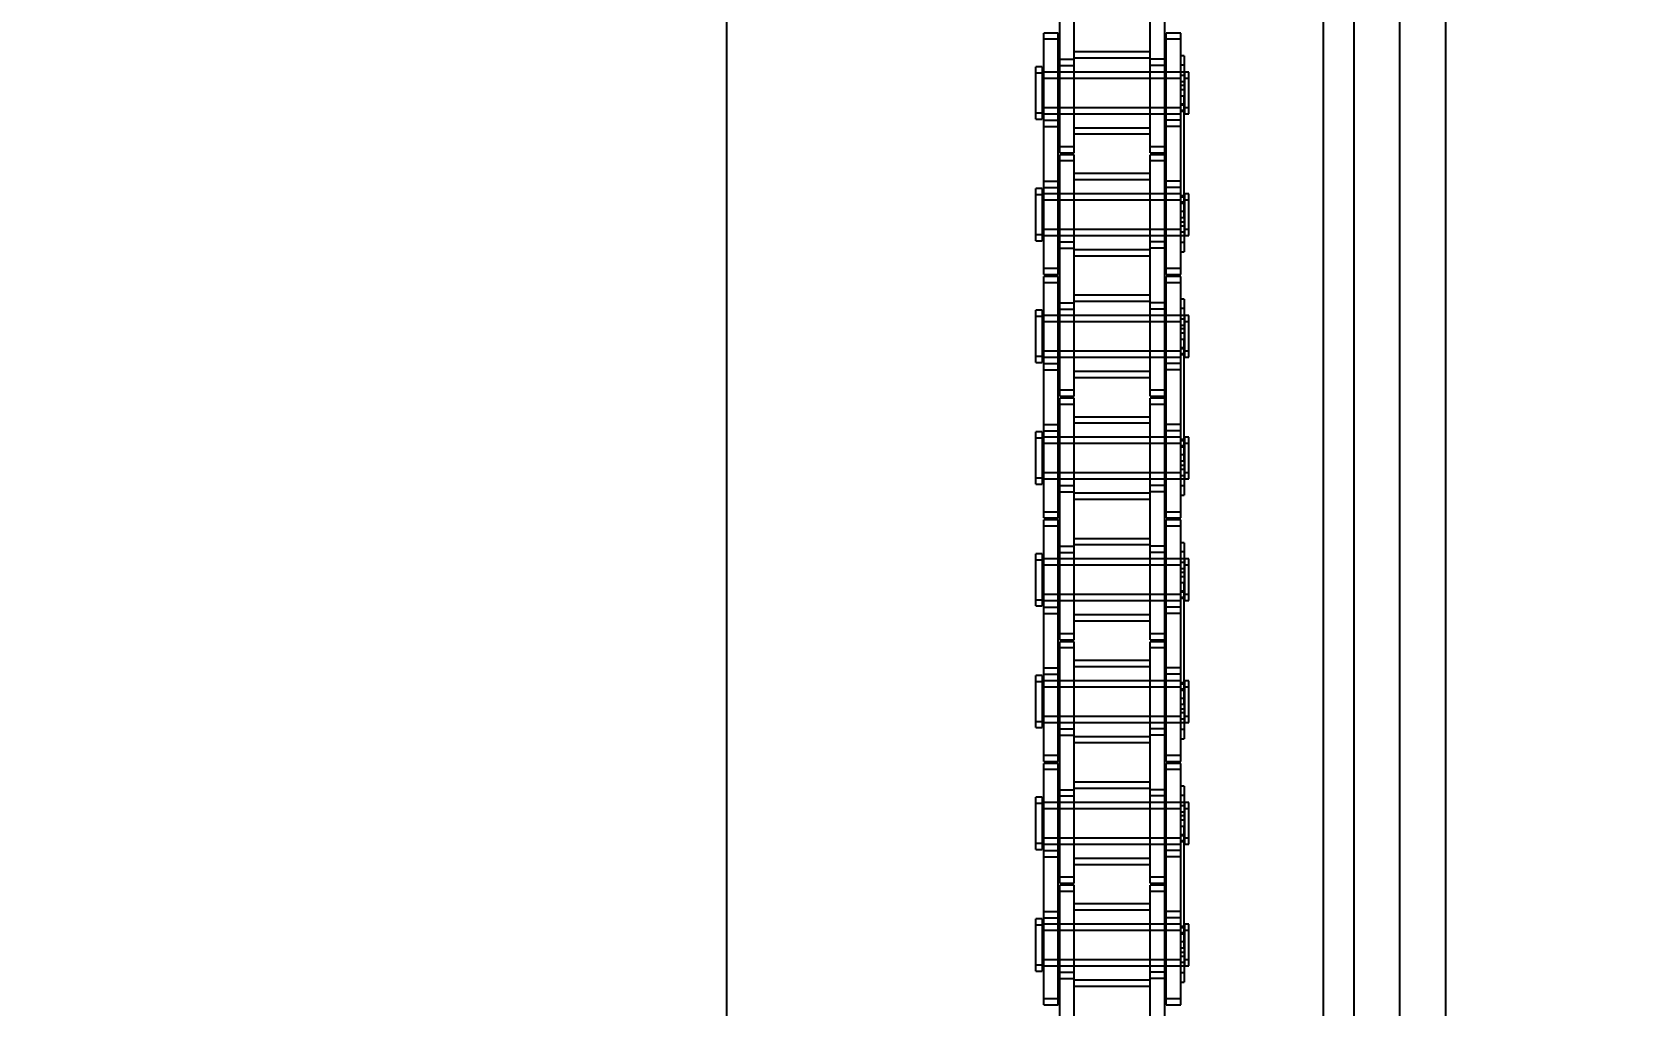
# Model space of a CAD drawing. Header units: metres. Extents: x 0 to 63075, y 0 to 44550.
# Drawn here: x 13911 to 14078.3, y 29493.6 to 29595.2 of the extents above; entities that cross this region are included whole.
import ezdxf

# ---------------------------------------------------------------- set-up
doc = ezdxf.new("R2010")
doc.units = ezdxf.units.M
doc.header["$LTSCALE"] = 75
doc.linetypes.add('HIDDEN2', pattern=[4.7625, 3.175, -1.5875])
for name, color, linetype in [('18_COTAS', 7, 'Continuous'), ('SDM', 7, 'Continuous'), ('SL1', 8, 'Continuous'), ('SL4', 4, 'Continuous'), ('ST1', 7, 'HIDDEN2')]:
    doc.layers.add(name, color=color, linetype=linetype)
doc.styles.add('ROMANS', font='ROMANS.SHX')
doc.dimstyles.new('75___1-75', dxfattribs={"dimscale": 75, "dimtxt": 2.5, "dimasz": 2, "dimexe": 1.5, "dimexo": 1, "dimgap": 0.5, "dimtad": 1, "dimdec": 0, "dimzin": 12, "dimtxsty": 'ROMANS', "dimcen": 0, "dimclrd": 256, "dimclre": 256, "dimclrt": 3, "dimazin": 3, "dimtfac": 1, "dimtdec": 0, "dimtmove": 0, "dimatfit": 0, "dimfxl": 1, "dimlwd": -1, "dimlwe": -1, "dimarcsym": 0})

# ---------------------------------------------------------------- blocks, each defined once
blk = doc.blocks.new('A$C1d93b9d1')
at = {"layer": 'SL1'}
for radius, start, end in [(1979, 150.48869, 76.2155), (1915.5, 151.39767, 77.94663), (1915.5, 151.39767, 77.48242), (1907.5, 151.51701, 77.89531)]:
    blk.add_arc((6031.73, 6950), radius, start, end, dxfattribs=at)
blk = doc.blocks.new('*D27')
at = {"layer": '18_COTAS', "transparency": 16777216}
for p, q in [((12131.24, 27878.33), (12131.24, 30705.37)), ((13913.74, 30509.57), (13913.74, 30705.37)), ((11981.24, 30592.87), (11122.31, 30592.87)), ((13913.74, 30592.87), (12131.24, 30592.87)), ((14063.74, 30592.87), (14213.74, 30592.87))]:
    blk.add_line(p, q, dxfattribs=at)
for points in [[(11981.24, 30617.87), (11981.24, 30567.87), (12131.24, 30592.87)], [(14063.74, 30617.87), (14063.74, 30567.87), (13913.74, 30592.87)]]:
    blk.add_solid(points, dxfattribs=at)
at = {"layer": 'Defpoints', "color": 0, "transparency": 16777216}
for p in [(13913.74, 30592.87), (13913.74, 30434.57), (12131.24, 27803.33)]:
    blk.add_point(p, dxfattribs=at)
at = {"layer": '18_COTAS', "color": 3, "transparency": 16777216, "insert": (11476.78, 30724.12), "char_height": 187.5, "attachment_point": 5, "style": 'ROMANS'}
blk.add_mtext('1782', dxfattribs=at)
blk = doc.blocks.new('A$C429c7d53')
at = {"layer": 'SL4'}
for p, q in [((337.77, 3289.74), (337.77, 2339.74)), ((262.77, 2339.74), (262.77, 3129.49)), ((328.24, 2339.74), (328.24, 3129.5))]:
    blk.add_line(p, q, dxfattribs=at)
at = {"layer": 'ST1'}
for p, q in [((325, 3339.74), (325, 2339.74)), ((333, 3339.74), (333, 2339.74)), ((328.24, 2339.74), (328.24, 3129.5)), ((297.51, 2501.61), (297.51, 2507.96)), ((299.03, 2501.61), (299.03, 2507.96)), ((306.96, 2501.61), (306.96, 2507.96)), ((308.48, 2501.61), (308.48, 2507.96)), ((295.84, 2504.36), (295.84, 2505.01)), ((297.36, 2505.01), (295.84, 2505.01)), ((295.84, 2495.26), (295.84, 2504.36)), ((297.36, 2504.36), (295.84, 2504.36)), ((297.36, 2504.36), (297.36, 2505.01)), ((297.36, 2495.26), (297.36, 2504.36)), ((308.64, 2504.36), (308.64, 2505.01)), ((310.16, 2505.01), (308.64, 2505.01)), ((308.64, 2495.26), (308.64, 2504.36)), ((310.16, 2504.36), (308.64, 2504.36)), ((310.16, 2504.36), (310.16, 2505.01)), ((310.16, 2495.26), (310.16, 2504.36)), ((297.51, 2502.27), (299.03, 2502.27)), ((306.96, 2503.05), (299.03, 2503.05)), ((306.96, 2502.4), (299.03, 2502.4)), ((308.48, 2502.27), (306.96, 2502.27)), ((310.49, 2502.64), (310.16, 2502.64)), ((310.49, 2502.64), (310.49, 2501.67)), ((295, 2500.83), (295, 2501.49)), ((295.66, 2501.49), (295, 2501.49)), ((295, 2496.04), (295, 2500.83)), ((295.66, 2500.83), (295, 2500.83)), ((295.66, 2501.49), (295.66, 2500.83)), ((310.16, 2500.94), (295.66, 2500.94)), ((295.66, 2500.83), (295.66, 2496.04)), ((310.16, 2500.28), (295.66, 2500.28)), ((297.36, 2500.94), (295.84, 2500.94)), ((297.36, 2500.28), (295.84, 2500.28)), ((297.51, 2501.61), (299.03, 2501.61)), ((297.51, 2492.52), (297.51, 2501.61)), ((299.03, 2500.94), (297.51, 2500.94)), ((299.03, 2500.28), (297.51, 2500.28)), ((299.03, 2492.52), (299.03, 2501.61)), ((306.96, 2500.94), (299.03, 2500.94)), ((306.96, 2500.28), (299.03, 2500.28)), ((308.48, 2501.61), (306.96, 2501.61)), ((306.96, 2492.52), (306.96, 2501.61)), ((308.48, 2500.94), (306.96, 2500.94)), ((308.48, 2500.28), (306.96, 2500.28)), ((308.48, 2492.52), (308.48, 2501.61)), ((310.49, 2500.94), (308.64, 2500.94)), ((310.16, 2500.28), (308.64, 2500.28)), ((310.49, 2501.67), (310.16, 2501.67)), ((310.53, 2500.57), (310.16, 2500.57)), ((310.49, 2501.67), (310.49, 2498.44)), ((310.53, 2500.94), (310.53, 2500.28)), ((311, 2500.94), (310.53, 2500.94)), ((310.53, 2500.28), (310.53, 2496.59)), ((311, 2500.28), (310.53, 2500.28)), ((311, 2500.28), (311, 2500.94)), ((311, 2496.59), (311, 2500.28)), ((310.53, 2499.91), (310.16, 2499.91)), ((310.49, 2499.54), (310.16, 2499.54)), ((310.49, 2499.09), (310.16, 2499.09)), ((310.49, 2498.44), (310.16, 2498.44)), ((310.49, 2485.74), (310.49, 2498.44)), ((295.66, 2497.25), (310.16, 2497.25)), ((295.84, 2497.25), (297.36, 2497.25)), ((297.51, 2497.25), (299.03, 2497.25)), ((299.03, 2497.25), (306.96, 2497.25)), ((306.96, 2497.25), (308.48, 2497.25)), ((308.64, 2497.25), (310.16, 2497.25)), ((310.16, 2497.61), (310.53, 2497.61)), ((310.49, 2497.47), (310.16, 2497.47)), ((310.16, 2496.96), (310.53, 2496.96)), ((310.49, 2496.82), (310.16, 2496.82)), ((310.53, 2497.25), (311, 2497.25)), ((295, 2496.69), (295.66, 2496.69)), ((295, 2496.04), (295.66, 2496.04)), ((295.66, 2496.59), (310.16, 2496.59)), ((295.84, 2496.59), (297.36, 2496.59)), ((295.84, 2495.92), (297.36, 2495.92)), ((295.84, 2495.26), (297.36, 2495.26)), ((295.84, 2488.91), (295.84, 2495.26)), ((297.36, 2488.91), (297.36, 2495.26)), ((297.51, 2496.59), (299.03, 2496.59)), ((299.03, 2496.59), (306.96, 2496.59)), ((299.03, 2495.13), (306.96, 2495.13)), ((306.96, 2496.59), (308.48, 2496.59)), ((308.64, 2496.59), (310.16, 2496.59)), ((310.16, 2495.92), (308.64, 2495.92)), ((310.16, 2495.26), (308.64, 2495.26)), ((308.64, 2488.91), (308.64, 2495.26)), ((310.16, 2488.91), (310.16, 2495.26)), ((310.53, 2496.59), (311, 2496.59)), ((299.03, 2494.48), (306.96, 2494.48)), ((297.51, 2493.17), (299.03, 2493.17)), ((297.51, 2492.52), (299.03, 2492.52)), ((297.51, 2491.66), (297.51, 2492.31)), ((299.03, 2492.31), (297.51, 2492.31)), ((299.03, 2491.66), (299.03, 2492.31)), ((306.96, 2493.17), (308.48, 2493.17)), ((306.96, 2492.52), (308.48, 2492.52)), ((306.96, 2491.66), (306.96, 2492.31)), ((308.48, 2492.31), (306.96, 2492.31)), ((308.48, 2491.66), (308.48, 2492.31)), ((297.51, 2482.56), (297.51, 2491.66)), ((299.03, 2491.66), (297.51, 2491.66)), ((299.03, 2482.56), (299.03, 2491.66)), ((306.96, 2490.35), (299.03, 2490.35)), ((306.96, 2482.56), (306.96, 2491.66)), ((308.48, 2491.66), (306.96, 2491.66)), ((308.48, 2482.56), (308.48, 2491.66)), ((295, 2488.13), (295, 2488.79)), ((295.66, 2488.79), (295, 2488.79)), ((295.66, 2488.79), (295.66, 2488.13)), ((295.84, 2489.57), (297.36, 2489.57)), ((295.84, 2488.91), (297.36, 2488.91)), ((295.84, 2479.82), (295.84, 2488.91)), ((297.36, 2479.82), (297.36, 2488.91)), ((306.96, 2489.7), (299.03, 2489.7)), ((310.16, 2489.57), (308.64, 2489.57)), ((310.16, 2488.91), (308.64, 2488.91)), ((308.64, 2479.82), (308.64, 2488.91)), ((310.16, 2479.82), (310.16, 2488.91)), ((295, 2483.34), (295, 2488.13)), ((295.66, 2488.13), (295, 2488.13)), ((310.16, 2488.24), (295.66, 2488.24)), ((295.66, 2488.13), (295.66, 2483.34)), ((310.16, 2487.58), (295.66, 2487.58)), ((297.36, 2488.24), (295.84, 2488.24)), ((297.36, 2487.58), (295.84, 2487.58)), ((299.03, 2488.24), (297.51, 2488.24)), ((299.03, 2487.58), (297.51, 2487.58)), ((306.96, 2488.24), (299.03, 2488.24)), ((306.96, 2487.58), (299.03, 2487.58)), ((308.48, 2488.24), (306.96, 2488.24)), ((308.48, 2487.58), (306.96, 2487.58)), ((310.16, 2488.24), (308.64, 2488.24)), ((310.16, 2487.58), (308.64, 2487.58)), ((310.49, 2488.01), (310.16, 2488.01)), ((310.53, 2487.87), (310.16, 2487.87)), ((310.49, 2487.35), (310.16, 2487.35)), ((310.53, 2487.21), (310.16, 2487.21)), ((310.53, 2488.24), (310.53, 2487.58)), ((311, 2488.24), (310.53, 2488.24)), ((310.53, 2487.58), (310.53, 2483.89)), ((311, 2487.58), (310.53, 2487.58)), ((311, 2487.58), (311, 2488.24)), ((311, 2483.89), (311, 2487.58)), ((310.49, 2486.39), (310.16, 2486.39)), ((310.49, 2485.74), (310.16, 2485.74)), ((310.49, 2485.28), (310.16, 2485.28)), ((310.49, 2485.74), (310.49, 2482.18)), ((295, 2483.99), (295.66, 2483.99)), ((295.66, 2484.55), (310.16, 2484.55)), ((295.66, 2483.89), (310.16, 2483.89)), ((295.84, 2484.55), (297.36, 2484.55)), ((295.84, 2483.89), (297.36, 2483.89)), ((297.51, 2484.55), (299.03, 2484.55)), ((297.51, 2483.89), (299.03, 2483.89)), ((299.03, 2484.55), (306.96, 2484.55)), ((299.03, 2483.89), (306.96, 2483.89)), ((306.96, 2484.55), (308.48, 2484.55)), ((306.96, 2483.89), (308.48, 2483.89)), ((308.64, 2484.55), (310.16, 2484.55)), ((308.64, 2483.89), (310.49, 2483.89)), ((310.16, 2484.91), (310.53, 2484.91)), ((310.16, 2484.26), (310.53, 2484.26)), ((310.53, 2484.55), (311, 2484.55)), ((310.53, 2483.89), (311, 2483.89)), ((295, 2483.34), (295.66, 2483.34)), ((297.51, 2483.22), (299.03, 2483.22)), ((297.51, 2482.56), (299.03, 2482.56)), ((297.51, 2476.21), (297.51, 2482.56)), ((299.03, 2476.21), (299.03, 2482.56)), ((299.03, 2482.43), (306.96, 2482.43)), ((299.03, 2481.78), (306.96, 2481.78)), ((308.48, 2483.22), (306.96, 2483.22)), ((308.48, 2482.56), (306.96, 2482.56)), ((306.96, 2476.21), (306.96, 2482.56)), ((308.48, 2476.21), (308.48, 2482.56)), ((310.49, 2483.16), (310.16, 2483.16)), ((310.16, 2482.18), (310.49, 2482.18)), ((295.84, 2480.47), (297.36, 2480.47)), ((308.64, 2480.47), (310.16, 2480.47)), ((295.84, 2479.82), (297.36, 2479.82)), ((295.84, 2478.96), (295.84, 2479.61)), ((297.36, 2479.61), (295.84, 2479.61)), ((295.84, 2469.86), (295.84, 2478.96)), ((297.36, 2478.96), (295.84, 2478.96)), ((297.36, 2478.96), (297.36, 2479.61)), ((297.36, 2469.86), (297.36, 2478.96)), ((308.64, 2479.82), (310.16, 2479.82)), ((308.64, 2478.96), (308.64, 2479.61)), ((310.16, 2479.61), (308.64, 2479.61)), ((308.64, 2469.86), (308.64, 2478.96)), ((310.16, 2478.96), (308.64, 2478.96)), ((310.16, 2478.96), (310.16, 2479.61)), ((310.16, 2469.86), (310.16, 2478.96)), ((297.51, 2476.87), (299.03, 2476.87)), ((306.96, 2477.65), (299.03, 2477.65)), ((306.96, 2477), (299.03, 2477)), ((308.48, 2476.87), (306.96, 2476.87)), ((310.49, 2477.24), (310.16, 2477.24)), ((310.49, 2477.24), (310.49, 2476.27)), ((295, 2475.43), (295, 2476.09)), ((295.66, 2476.09), (295, 2476.09)), ((295, 2470.64), (295, 2475.43)), ((295.66, 2475.43), (295, 2475.43)), ((295.66, 2476.09), (295.66, 2475.43)), ((310.16, 2475.54), (295.66, 2475.54)), ((295.66, 2475.43), (295.66, 2470.64)), ((297.36, 2475.54), (295.84, 2475.54)), ((297.51, 2476.21), (299.03, 2476.21)), ((297.51, 2467.12), (297.51, 2476.21)), ((299.03, 2475.54), (297.51, 2475.54)), ((299.03, 2467.12), (299.03, 2476.21)), ((306.96, 2475.54), (299.03, 2475.54)), ((308.48, 2476.21), (306.96, 2476.21)), ((306.96, 2467.12), (306.96, 2476.21)), ((308.48, 2475.54), (306.96, 2475.54)), ((308.48, 2467.12), (308.48, 2476.21)), ((310.49, 2475.54), (308.64, 2475.54)), ((310.49, 2476.27), (310.16, 2476.27)), ((310.53, 2475.17), (310.16, 2475.17)), ((310.49, 2476.27), (310.49, 2473.04)), ((310.53, 2475.54), (310.53, 2474.88)), ((311, 2475.54), (310.53, 2475.54)), ((311, 2474.88), (311, 2475.54)), ((310.16, 2474.88), (295.66, 2474.88)), ((297.36, 2474.88), (295.84, 2474.88)), ((299.03, 2474.88), (297.51, 2474.88)), ((306.96, 2474.88), (299.03, 2474.88)), ((308.48, 2474.88), (306.96, 2474.88)), ((310.16, 2474.88), (308.64, 2474.88)), ((310.53, 2474.51), (310.16, 2474.51)), ((310.49, 2474.14), (310.16, 2474.14)), ((310.49, 2473.69), (310.16, 2473.69)), ((310.53, 2474.88), (310.53, 2471.19)), ((311, 2474.88), (310.53, 2474.88)), ((311, 2471.19), (311, 2474.88)), ((295.66, 2471.85), (310.16, 2471.85)), ((295.84, 2471.85), (297.36, 2471.85)), ((297.51, 2471.85), (299.03, 2471.85)), ((299.03, 2471.85), (306.96, 2471.85)), ((306.96, 2471.85), (308.48, 2471.85)), ((308.64, 2471.85), (310.16, 2471.85)), ((310.49, 2473.04), (310.16, 2473.04)), ((310.16, 2472.21), (310.53, 2472.21)), ((310.49, 2472.07), (310.16, 2472.07)), ((310.49, 2460.34), (310.49, 2473.04)), ((310.53, 2471.85), (311, 2471.85)), ((295, 2471.29), (295.66, 2471.29)), ((295, 2470.64), (295.66, 2470.64)), ((295.66, 2471.19), (310.16, 2471.19)), ((295.84, 2471.19), (297.36, 2471.19)), ((295.84, 2470.52), (297.36, 2470.52)), ((297.51, 2471.19), (299.03, 2471.19)), ((299.03, 2471.19), (306.96, 2471.19)), ((306.96, 2471.19), (308.48, 2471.19)), ((308.64, 2471.19), (310.16, 2471.19)), ((310.16, 2470.52), (308.64, 2470.52)), ((310.16, 2471.56), (310.53, 2471.56)), ((310.49, 2471.42), (310.16, 2471.42)), ((310.53, 2471.19), (311, 2471.19)), ((295.84, 2469.86), (297.36, 2469.86)), ((295.84, 2463.51), (295.84, 2469.86)), ((297.36, 2463.51), (297.36, 2469.86)), ((299.03, 2469.73), (306.96, 2469.73)), ((299.03, 2469.08), (306.96, 2469.08)), ((310.16, 2469.86), (308.64, 2469.86)), ((308.64, 2463.51), (308.64, 2469.86)), ((310.16, 2463.51), (310.16, 2469.86)), ((297.51, 2467.77), (299.03, 2467.77)), ((297.51, 2467.12), (299.03, 2467.12)), ((297.51, 2466.26), (297.51, 2466.91)), ((299.03, 2466.91), (297.51, 2466.91)), ((299.03, 2466.26), (299.03, 2466.91)), ((306.96, 2467.77), (308.48, 2467.77)), ((306.96, 2467.12), (308.48, 2467.12)), ((306.96, 2466.26), (306.96, 2466.91)), ((308.48, 2466.91), (306.96, 2466.91)), ((308.48, 2466.26), (308.48, 2466.91)), ((297.51, 2457.16), (297.51, 2466.26)), ((299.03, 2466.26), (297.51, 2466.26)), ((299.03, 2457.16), (299.03, 2466.26)), ((306.96, 2464.95), (299.03, 2464.95)), ((306.96, 2457.16), (306.96, 2466.26)), ((308.48, 2466.26), (306.96, 2466.26)), ((308.48, 2457.16), (308.48, 2466.26)), ((295, 2462.73), (295, 2463.39)), ((295.66, 2463.39), (295, 2463.39)), ((295.66, 2463.39), (295.66, 2462.73)), ((295.84, 2464.17), (297.36, 2464.17)), ((295.84, 2463.51), (297.36, 2463.51)), ((295.84, 2454.42), (295.84, 2463.51)), ((297.36, 2454.42), (297.36, 2463.51)), ((306.96, 2464.3), (299.03, 2464.3)), ((310.16, 2464.17), (308.64, 2464.17)), ((310.16, 2463.51), (308.64, 2463.51)), ((308.64, 2454.42), (308.64, 2463.51)), ((310.16, 2454.42), (310.16, 2463.51)), ((295, 2457.94), (295, 2462.73)), ((295.66, 2462.73), (295, 2462.73)), ((310.16, 2462.84), (295.66, 2462.84)), ((295.66, 2462.73), (295.66, 2457.94)), ((310.16, 2462.18), (295.66, 2462.18)), ((297.36, 2462.84), (295.84, 2462.84)), ((297.36, 2462.18), (295.84, 2462.18)), ((299.03, 2462.84), (297.51, 2462.84)), ((299.03, 2462.18), (297.51, 2462.18)), ((306.96, 2462.84), (299.03, 2462.84)), ((306.96, 2462.18), (299.03, 2462.18)), ((308.48, 2462.84), (306.96, 2462.84)), ((308.48, 2462.18), (306.96, 2462.18)), ((310.16, 2462.84), (308.64, 2462.84)), ((310.16, 2462.18), (308.64, 2462.18)), ((310.49, 2462.61), (310.16, 2462.61)), ((310.53, 2462.47), (310.16, 2462.47)), ((310.49, 2461.95), (310.16, 2461.95)), ((310.53, 2461.81), (310.16, 2461.81)), ((310.53, 2462.84), (310.53, 2462.18)), ((311, 2462.84), (310.53, 2462.84)), ((310.53, 2462.18), (310.53, 2458.49)), ((311, 2462.18), (310.53, 2462.18)), ((311, 2462.18), (311, 2462.84)), ((311, 2458.49), (311, 2462.18)), ((310.49, 2460.99), (310.16, 2460.99)), ((310.49, 2460.34), (310.16, 2460.34)), ((310.49, 2460.34), (310.49, 2456.78)), ((295, 2458.59), (295.66, 2458.59)), ((295.66, 2459.15), (310.16, 2459.15)), ((295.66, 2458.49), (310.16, 2458.49)), ((295.84, 2459.15), (297.36, 2459.15)), ((295.84, 2458.49), (297.36, 2458.49)), ((297.51, 2459.15), (299.03, 2459.15)), ((297.51, 2458.49), (299.03, 2458.49)), ((299.03, 2459.15), (306.96, 2459.15)), ((299.03, 2458.49), (306.96, 2458.49)), ((306.96, 2459.15), (308.48, 2459.15)), ((306.96, 2458.49), (308.48, 2458.49)), ((308.64, 2459.15), (310.16, 2459.15)), ((308.64, 2458.49), (310.49, 2458.49)), ((310.49, 2459.88), (310.16, 2459.88)), ((310.16, 2459.51), (310.53, 2459.51)), ((310.16, 2458.86), (310.53, 2458.86)), ((310.53, 2459.15), (311, 2459.15)), ((310.53, 2458.49), (311, 2458.49)), ((295, 2457.94), (295.66, 2457.94)), ((297.51, 2457.82), (299.03, 2457.82)), ((297.51, 2457.16), (299.03, 2457.16)), ((297.51, 2450.81), (297.51, 2457.16)), ((299.03, 2450.81), (299.03, 2457.16)), ((299.03, 2457.03), (306.96, 2457.03)), ((308.48, 2457.82), (306.96, 2457.82)), ((308.48, 2457.16), (306.96, 2457.16)), ((306.96, 2450.81), (306.96, 2457.16)), ((308.48, 2450.81), (308.48, 2457.16)), ((310.49, 2457.76), (310.16, 2457.76)), ((310.16, 2456.78), (310.49, 2456.78)), ((295.84, 2455.07), (297.36, 2455.07)), ((299.03, 2456.38), (306.96, 2456.38)), ((308.64, 2455.07), (310.16, 2455.07)), ((295.84, 2454.42), (297.36, 2454.42)), ((295.84, 2453.56), (295.84, 2454.21)), ((297.36, 2454.21), (295.84, 2454.21)), ((295.84, 2444.46), (295.84, 2453.56)), ((297.36, 2453.56), (295.84, 2453.56)), ((297.36, 2453.56), (297.36, 2454.21)), ((297.36, 2444.46), (297.36, 2453.56)), ((308.64, 2454.42), (310.16, 2454.42)), ((308.64, 2453.56), (308.64, 2454.21)), ((310.16, 2454.21), (308.64, 2454.21)), ((308.64, 2444.46), (308.64, 2453.56)), ((310.16, 2453.56), (308.64, 2453.56)), ((310.16, 2453.56), (310.16, 2454.21)), ((310.16, 2444.46), (310.16, 2453.56)), ((306.96, 2452.25), (299.03, 2452.25)), ((306.96, 2451.6), (299.03, 2451.6)), ((310.49, 2451.84), (310.16, 2451.84)), ((310.49, 2451.84), (310.49, 2450.87)), ((295, 2450.03), (295, 2450.69)), ((295.66, 2450.69), (295, 2450.69)), ((295, 2445.24), (295, 2450.03)), ((295.66, 2450.03), (295, 2450.03)), ((295.66, 2450.69), (295.66, 2450.03)), ((310.16, 2450.14), (295.66, 2450.14)), ((295.66, 2450.03), (295.66, 2445.24)), ((297.36, 2450.14), (295.84, 2450.14)), ((297.51, 2451.47), (299.03, 2451.47)), ((297.51, 2450.81), (299.03, 2450.81)), ((297.51, 2441.72), (297.51, 2450.81)), ((299.03, 2450.14), (297.51, 2450.14)), ((299.03, 2441.72), (299.03, 2450.81)), ((306.96, 2450.14), (299.03, 2450.14)), ((308.48, 2451.47), (306.96, 2451.47)), ((308.48, 2450.81), (306.96, 2450.81)), ((306.96, 2441.72), (306.96, 2450.81)), ((308.48, 2450.14), (306.96, 2450.14)), ((308.48, 2441.72), (308.48, 2450.81)), ((310.49, 2450.14), (308.64, 2450.14)), ((310.49, 2450.87), (310.16, 2450.87)), ((310.49, 2450.87), (310.49, 2447.64)), ((310.53, 2450.14), (310.53, 2449.48)), ((311, 2450.14), (310.53, 2450.14)), ((311, 2449.48), (311, 2450.14)), ((310.16, 2449.48), (295.66, 2449.48)), ((297.36, 2449.48), (295.84, 2449.48)), ((299.03, 2449.48), (297.51, 2449.48)), ((306.96, 2449.48), (299.03, 2449.48)), ((308.48, 2449.48), (306.96, 2449.48)), ((310.16, 2449.48), (308.64, 2449.48)), ((310.53, 2449.77), (310.16, 2449.77)), ((310.53, 2449.11), (310.16, 2449.11)), ((310.49, 2448.74), (310.16, 2448.74)), ((310.49, 2448.29), (310.16, 2448.29)), ((310.53, 2449.48), (310.53, 2445.79)), ((311, 2449.48), (310.53, 2449.48)), ((311, 2445.79), (311, 2449.48)), ((310.49, 2447.64), (310.16, 2447.64)), ((310.16, 2446.81), (310.53, 2446.81)), ((310.49, 2446.67), (310.16, 2446.67)), ((310.49, 2434.94), (310.49, 2447.64)), ((295, 2445.89), (295.66, 2445.89)), ((295, 2445.24), (295.66, 2445.24)), ((295.66, 2446.45), (310.16, 2446.45)), ((295.66, 2445.79), (310.16, 2445.79)), ((295.84, 2446.45), (297.36, 2446.45)), ((295.84, 2445.79), (297.36, 2445.79)), ((295.84, 2445.12), (297.36, 2445.12)), ((297.51, 2446.45), (299.03, 2446.45)), ((297.51, 2445.79), (299.03, 2445.79)), ((299.03, 2446.45), (306.96, 2446.45)), ((299.03, 2445.79), (306.96, 2445.79)), ((306.96, 2446.45), (308.48, 2446.45)), ((306.96, 2445.79), (308.48, 2445.79)), ((308.64, 2446.45), (310.16, 2446.45)), ((308.64, 2445.79), (310.16, 2445.79)), ((310.16, 2445.12), (308.64, 2445.12)), ((310.16, 2446.16), (310.53, 2446.16)), ((310.49, 2446.02), (310.16, 2446.02)), ((310.53, 2446.45), (311, 2446.45)), ((310.53, 2445.79), (311, 2445.79)), ((295.84, 2444.46), (297.36, 2444.46)), ((295.84, 2438.11), (295.84, 2444.46)), ((297.36, 2438.11), (297.36, 2444.46)), ((299.03, 2444.33), (306.96, 2444.33)), ((299.03, 2443.68), (306.96, 2443.68)), ((310.16, 2444.46), (308.64, 2444.46)), ((308.64, 2438.11), (308.64, 2444.46)), ((310.16, 2438.11), (310.16, 2444.46)), ((297.51, 2442.37), (299.03, 2442.37)), ((297.51, 2441.72), (299.03, 2441.72)), ((306.96, 2442.37), (308.48, 2442.37)), ((306.96, 2441.72), (308.48, 2441.72)), ((297.51, 2440.86), (297.51, 2441.51)), ((299.03, 2441.51), (297.51, 2441.51)), ((297.51, 2431.76), (297.51, 2440.86)), ((299.03, 2440.86), (297.51, 2440.86)), ((299.03, 2440.86), (299.03, 2441.51)), ((299.03, 2431.76), (299.03, 2440.86)), ((306.96, 2440.86), (306.96, 2441.51)), ((308.48, 2441.51), (306.96, 2441.51)), ((306.96, 2431.76), (306.96, 2440.86)), ((308.48, 2440.86), (306.96, 2440.86)), ((308.48, 2440.86), (308.48, 2441.51)), ((308.48, 2431.76), (308.48, 2440.86)), ((295.84, 2438.77), (297.36, 2438.77)), ((306.96, 2439.55), (299.03, 2439.55)), ((306.96, 2438.9), (299.03, 2438.9)), ((310.16, 2438.77), (308.64, 2438.77)), ((295, 2437.33), (295, 2437.99)), ((295.66, 2437.99), (295, 2437.99)), ((295, 2432.54), (295, 2437.33)), ((295.66, 2437.33), (295, 2437.33)), ((295.66, 2437.99), (295.66, 2437.33)), ((310.16, 2437.44), (295.66, 2437.44)), ((295.66, 2437.33), (295.66, 2432.54)), ((310.16, 2436.78), (295.66, 2436.78)), ((295.84, 2438.11), (297.36, 2438.11)), ((295.84, 2429.02), (295.84, 2438.11)), ((297.36, 2437.44), (295.84, 2437.44)), ((297.36, 2436.78), (295.84, 2436.78)), ((297.36, 2429.02), (297.36, 2438.11)), ((299.03, 2437.44), (297.51, 2437.44)), ((299.03, 2436.78), (297.51, 2436.78)), ((306.96, 2437.44), (299.03, 2437.44)), ((306.96, 2436.78), (299.03, 2436.78)), ((308.48, 2437.44), (306.96, 2437.44)), ((308.48, 2436.78), (306.96, 2436.78)), ((310.16, 2438.11), (308.64, 2438.11)), ((308.64, 2429.02), (308.64, 2438.11)), ((310.16, 2437.44), (308.64, 2437.44)), ((310.16, 2436.78), (308.64, 2436.78)), ((310.16, 2429.02), (310.16, 2438.11)), ((310.49, 2437.21), (310.16, 2437.21)), ((310.53, 2437.07), (310.16, 2437.07)), ((310.49, 2436.55), (310.16, 2436.55)), ((310.53, 2437.44), (310.53, 2436.78)), ((311, 2437.44), (310.53, 2437.44)), ((310.53, 2436.78), (310.53, 2433.09)), ((311, 2436.78), (310.53, 2436.78)), ((311, 2436.78), (311, 2437.44)), ((311, 2433.09), (311, 2436.78)), ((310.53, 2436.41), (310.16, 2436.41)), ((310.49, 2435.59), (310.16, 2435.59)), ((310.49, 2434.94), (310.16, 2434.94)), ((310.49, 2434.94), (310.49, 2431.38)), ((295, 2433.19), (295.66, 2433.19)), ((295.66, 2433.75), (310.16, 2433.75)), ((295.84, 2433.75), (297.36, 2433.75)), ((297.51, 2433.75), (299.03, 2433.75)), ((299.03, 2433.75), (306.96, 2433.75)), ((306.96, 2433.75), (308.48, 2433.75)), ((308.64, 2433.75), (310.16, 2433.75)), ((310.49, 2434.48), (310.16, 2434.48)), ((310.16, 2434.11), (310.53, 2434.11)), ((310.16, 2433.46), (310.53, 2433.46)), ((310.53, 2433.75), (311, 2433.75)), ((295, 2432.54), (295.66, 2432.54)), ((295.66, 2433.09), (310.16, 2433.09)), ((295.84, 2433.09), (297.36, 2433.09)), ((297.51, 2433.09), (299.03, 2433.09)), ((297.51, 2432.42), (299.03, 2432.42)), ((297.51, 2431.76), (299.03, 2431.76)), ((297.51, 2425.41), (297.51, 2431.76)), ((299.03, 2425.41), (299.03, 2431.76)), ((299.03, 2433.09), (306.96, 2433.09)), ((299.03, 2431.63), (306.96, 2431.63)), ((306.96, 2433.09), (308.48, 2433.09)), ((308.48, 2432.42), (306.96, 2432.42)), ((308.48, 2431.76), (306.96, 2431.76)), ((306.96, 2425.41), (306.96, 2431.76)), ((308.48, 2425.41), (308.48, 2431.76)), ((308.64, 2433.09), (310.49, 2433.09)), ((310.49, 2432.36), (310.16, 2432.36)), ((310.53, 2433.09), (311, 2433.09)), ((299.03, 2430.98), (306.96, 2430.98)), ((310.16, 2431.38), (310.49, 2431.38)), ((295.84, 2429.67), (297.36, 2429.67)), ((295.84, 2429.02), (297.36, 2429.02)), ((295.84, 2428.16), (295.84, 2428.81)), ((297.36, 2428.81), (295.84, 2428.81)), ((295.84, 2419.06), (295.84, 2428.16)), ((297.36, 2428.16), (295.84, 2428.16)), ((297.36, 2428.16), (297.36, 2428.81)), ((297.36, 2419.06), (297.36, 2428.16)), ((308.64, 2429.67), (310.16, 2429.67)), ((308.64, 2429.02), (310.16, 2429.02)), ((308.64, 2428.16), (308.64, 2428.81)), ((310.16, 2428.81), (308.64, 2428.81)), ((308.64, 2419.06), (308.64, 2428.16)), ((310.16, 2428.16), (308.64, 2428.16)), ((310.16, 2428.16), (310.16, 2428.81)), ((310.16, 2419.06), (310.16, 2428.16)), ((306.96, 2426.85), (299.03, 2426.85)), ((295, 2424.63), (295, 2425.29)), ((295.66, 2425.29), (295, 2425.29)), ((295.66, 2425.29), (295.66, 2424.63)), ((297.51, 2426.07), (299.03, 2426.07)), ((297.51, 2425.41), (299.03, 2425.41)), ((297.51, 2416.32), (297.51, 2425.41)), ((299.03, 2416.32), (299.03, 2425.41)), ((306.96, 2426.2), (299.03, 2426.2)), ((308.48, 2426.07), (306.96, 2426.07)), ((308.48, 2425.41), (306.96, 2425.41)), ((306.96, 2416.32), (306.96, 2425.41)), ((308.48, 2416.32), (308.48, 2425.41)), ((310.49, 2426.44), (310.16, 2426.44)), ((310.49, 2425.47), (310.16, 2425.47)), ((310.49, 2426.44), (310.49, 2425.47)), ((310.49, 2425.47), (310.49, 2422.24)), ((295, 2419.84), (295, 2424.63)), ((295.66, 2424.63), (295, 2424.63)), ((310.16, 2424.74), (295.66, 2424.74)), ((295.66, 2424.63), (295.66, 2419.84)), ((310.16, 2424.08), (295.66, 2424.08)), ((297.36, 2424.74), (295.84, 2424.74)), ((297.36, 2424.08), (295.84, 2424.08)), ((299.03, 2424.74), (297.51, 2424.74)), ((299.03, 2424.08), (297.51, 2424.08)), ((306.96, 2424.74), (299.03, 2424.74)), ((306.96, 2424.08), (299.03, 2424.08)), ((308.48, 2424.74), (306.96, 2424.74)), ((308.48, 2424.08), (306.96, 2424.08)), ((310.49, 2424.74), (308.64, 2424.74)), ((310.16, 2424.08), (308.64, 2424.08)), ((310.53, 2424.37), (310.16, 2424.37)), ((310.53, 2423.71), (310.16, 2423.71)), ((310.49, 2423.34), (310.16, 2423.34)), ((310.53, 2424.74), (310.53, 2424.08)), ((311, 2424.74), (310.53, 2424.74)), ((310.53, 2424.08), (310.53, 2420.39)), ((311, 2424.08), (310.53, 2424.08)), ((311, 2424.08), (311, 2424.74)), ((311, 2420.39), (311, 2424.08)), ((310.49, 2422.89), (310.16, 2422.89)), ((310.49, 2422.24), (310.16, 2422.24)), ((310.49, 2409.54), (310.49, 2422.24)), ((295, 2420.49), (295.66, 2420.49)), ((295, 2419.84), (295.66, 2419.84)), ((295.66, 2421.05), (310.16, 2421.05)), ((295.66, 2420.39), (310.16, 2420.39)), ((295.84, 2421.05), (297.36, 2421.05)), ((295.84, 2420.39), (297.36, 2420.39)), ((297.51, 2421.05), (299.03, 2421.05)), ((297.51, 2420.39), (299.03, 2420.39)), ((299.03, 2421.05), (306.96, 2421.05)), ((299.03, 2420.39), (306.96, 2420.39)), ((306.96, 2421.05), (308.48, 2421.05)), ((306.96, 2420.39), (308.48, 2420.39)), ((308.64, 2421.05), (310.16, 2421.05)), ((308.64, 2420.39), (310.16, 2420.39)), ((310.16, 2421.41), (310.53, 2421.41)), ((310.49, 2421.27), (310.16, 2421.27)), ((310.16, 2420.76), (310.53, 2420.76)), ((310.49, 2420.62), (310.16, 2420.62)), ((310.53, 2421.05), (311, 2421.05)), ((310.53, 2420.39), (311, 2420.39)), ((295.84, 2419.72), (297.36, 2419.72)), ((295.84, 2419.06), (297.36, 2419.06)), ((295.84, 2412.71), (295.84, 2419.06)), ((297.36, 2412.71), (297.36, 2419.06)), ((299.03, 2418.93), (306.96, 2418.93)), ((299.03, 2418.28), (306.96, 2418.28)), ((310.16, 2419.72), (308.64, 2419.72)), ((310.16, 2419.06), (308.64, 2419.06)), ((308.64, 2412.71), (308.64, 2419.06)), ((310.16, 2412.71), (310.16, 2419.06)), ((297.51, 2416.97), (299.03, 2416.97)), ((306.96, 2416.97), (308.48, 2416.97)), ((297.51, 2416.32), (299.03, 2416.32)), ((297.51, 2415.46), (297.51, 2416.11)), ((299.03, 2416.11), (297.51, 2416.11)), ((297.51, 2406.36), (297.51, 2415.46)), ((299.03, 2415.46), (297.51, 2415.46)), ((299.03, 2415.46), (299.03, 2416.11)), ((299.03, 2406.36), (299.03, 2415.46)), ((306.96, 2416.32), (308.48, 2416.32)), ((306.96, 2415.46), (306.96, 2416.11)), ((308.48, 2416.11), (306.96, 2416.11)), ((306.96, 2406.36), (306.96, 2415.46)), ((308.48, 2415.46), (306.96, 2415.46)), ((308.48, 2415.46), (308.48, 2416.11)), ((308.48, 2406.36), (308.48, 2415.46)), ((295.84, 2413.37), (297.36, 2413.37)), ((306.96, 2414.15), (299.03, 2414.15)), ((306.96, 2413.5), (299.03, 2413.5)), ((310.16, 2413.37), (308.64, 2413.37)), ((295, 2411.93), (295, 2412.59)), ((295.66, 2412.59), (295, 2412.59)), ((295, 2407.14), (295, 2411.93)), ((295.66, 2411.93), (295, 2411.93)), ((295.66, 2412.59), (295.66, 2411.93)), ((310.16, 2412.04), (295.66, 2412.04)), ((295.66, 2411.93), (295.66, 2407.14)), ((295.84, 2412.71), (297.36, 2412.71)), ((295.84, 2403.62), (295.84, 2412.71)), ((297.36, 2412.04), (295.84, 2412.04)), ((297.36, 2403.62), (297.36, 2412.71)), ((299.03, 2412.04), (297.51, 2412.04)), ((306.96, 2412.04), (299.03, 2412.04)), ((308.48, 2412.04), (306.96, 2412.04)), ((310.16, 2412.71), (308.64, 2412.71)), ((308.64, 2403.62), (308.64, 2412.71)), ((310.16, 2412.04), (308.64, 2412.04)), ((310.16, 2403.62), (310.16, 2412.71)), ((310.49, 2411.81), (310.16, 2411.81)), ((310.53, 2411.67), (310.16, 2411.67)), ((310.53, 2412.04), (310.53, 2411.38)), ((311, 2412.04), (310.53, 2412.04)), ((311, 2411.38), (311, 2412.04)), ((310.16, 2411.38), (295.66, 2411.38)), ((297.36, 2411.38), (295.84, 2411.38)), ((299.03, 2411.38), (297.51, 2411.38)), ((306.96, 2411.38), (299.03, 2411.38)), ((308.48, 2411.38), (306.96, 2411.38)), ((310.16, 2411.38), (308.64, 2411.38)), ((310.49, 2411.15), (310.16, 2411.15)), ((310.53, 2411.01), (310.16, 2411.01)), ((310.49, 2410.19), (310.16, 2410.19)), ((310.53, 2411.38), (310.53, 2407.69)), ((311, 2411.38), (310.53, 2411.38)), ((311, 2407.69), (311, 2411.38)), ((295.66, 2408.35), (310.16, 2408.35)), ((295.84, 2408.35), (297.36, 2408.35)), ((297.51, 2408.35), (299.03, 2408.35)), ((299.03, 2408.35), (306.96, 2408.35)), ((306.96, 2408.35), (308.48, 2408.35)), ((308.64, 2408.35), (310.16, 2408.35)), ((310.49, 2409.54), (310.16, 2409.54)), ((310.49, 2409.08), (310.16, 2409.08)), ((310.16, 2408.71), (310.53, 2408.71)), ((310.16, 2408.06), (310.53, 2408.06)), ((310.49, 2409.54), (310.49, 2405.98)), ((310.53, 2408.35), (311, 2408.35)), ((295, 2407.79), (295.66, 2407.79)), ((295, 2407.14), (295.66, 2407.14)), ((295.66, 2407.69), (310.16, 2407.69)), ((295.84, 2407.69), (297.36, 2407.69)), ((297.51, 2407.69), (299.03, 2407.69)), ((297.51, 2407.02), (299.03, 2407.02)), ((299.03, 2407.69), (306.96, 2407.69)), ((306.96, 2407.69), (308.48, 2407.69)), ((308.48, 2407.02), (306.96, 2407.02)), ((308.64, 2407.69), (310.49, 2407.69)), ((310.49, 2406.96), (310.16, 2406.96)), ((310.53, 2407.69), (311, 2407.69)), ((297.51, 2406.36), (299.03, 2406.36)), ((297.51, 2400.01), (297.51, 2406.36)), ((299.03, 2400.01), (299.03, 2406.36)), ((299.03, 2406.23), (306.96, 2406.23)), ((299.03, 2405.58), (306.96, 2405.58)), ((308.48, 2406.36), (306.96, 2406.36)), ((306.96, 2400.01), (306.96, 2406.36)), ((308.48, 2400.01), (308.48, 2406.36)), ((310.16, 2405.98), (310.49, 2405.98)), ((295.84, 2404.27), (297.36, 2404.27)), ((295.84, 2403.62), (297.36, 2403.62)), ((308.64, 2404.27), (310.16, 2404.27)), ((308.64, 2403.62), (310.16, 2403.62))]:
    blk.add_line(p, q, dxfattribs=at)

msp = doc.modelspace()

# ---------------------------------------------------------------- block references
at = {"layer": 'SDM'}
for name, p in [('A$C1d93b9d1', (8259.51, 24302.83)), ('A$C429c7d53', (13720.74, 27090.07))]:
    msp.add_blockref(name, p, dxfattribs=at)

# ---------------------------------------------------------------- dimensions: what is measured, and where the dimension line sits
at = {"layer": '18_COTAS'}
dim = msp.add_linear_dim(base=(13913.73996451, 30592.87116724), p1=(12131.23996451, 27803.3334565), p2=(13913.73996451, 30434.56595658), dimstyle='75___1-75', dxfattribs=at)
dim.commit()
dim.dimension.update_dxf_attribs({"geometry": '*D27', "text_midpoint": (11476.77567879, 30592.87116724), "dimtype": 160})

doc.saveas('drawing.dxf')
